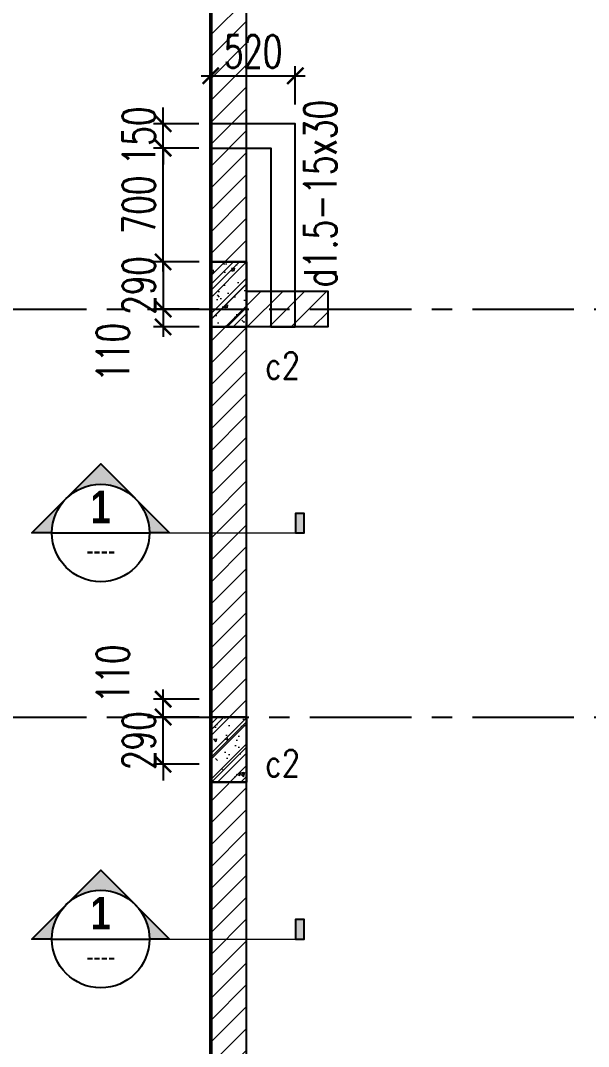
# Model space of a CAD drawing. Header units: millimetres. Extents: x -529861 to -223882, y -171969 to 61504.
# Drawn here: x -340738 to -337242, y 12007 to 18318 of the extents above; entities that cross this region are included whole.
import ezdxf
from ezdxf.enums import TextEntityAlignment as Align

# ---------------------------------------------------------------- set-up
doc = ezdxf.new("R2010")
doc.units = ezdxf.units.MM
doc.header["$LTSCALE"] = 5000
for name, pattern in [('CENTER', [2, 1.25, -0.25, 0.25, -0.25]), ('Dash', [6, 3, -3]), ('HIDDEN', [0.375, 0.25, -0.125])]:
    doc.linetypes.add(name, pattern=pattern)
doc.layers.get('Defpoints').update_dxf_attribs({"color": 143})
for name, color, linetype, lineweight in [('06- General text', 2, 'Continuous', 25), ('07- Hidden', 8, 'HIDDEN', 15), ('08- Note', 6, 'Continuous', 25), ('A-DETL-2', 1, 'Dash', 50), ('KC-COT-HATCH', 13, 'Continuous', 15), ('KC-COT-NETCAT', 2, 'Continuous', 30), ('S-Concrete', 4, 'Continuous', 25), ('S-dims', 8, 'Continuous', 18), ('S-hatch', 8, 'Continuous', 5), ('s-nomal', 32, 'Continuous', 25), ('S-text', 2, 'Continuous', 20)]:
    doc.layers.add(name, color=color, linetype=linetype, lineweight=lineweight)
for name, color, linetype in [('KC ICC-COTVACH', 3, 'Continuous'), ('KCS_AXIS', 18, 'CENTER'), ('KCS_BORDER', 3, 'Continuous')]:
    doc.layers.add(name, color=color, linetype=linetype)
doc.styles.add('Brief text', font='')
doc.styles.add('General text 1', font='')
doc.styles.add('s-text', font='vnsimli.shx', dxfattribs={"width": 0.7})
doc.styles.add('vnsimpli', font='vnsimli.shx', dxfattribs={"width": 0.65})
doc.styles.get('Brief text').set_extended_font_data('.VnHelvetInsH', bold=True)
doc.styles.get('General text 1').set_extended_font_data('.VnAvantH')
doc.dimstyles.new('1-100s', dxfattribs={"dimtxt": 200, "dimasz": 100, "dimexe": 60, "dimexo": 0, "dimgap": 50, "dimtad": 1, "dimdec": 0, "dimzin": 0, "dimdsep": 46, "dimtxsty": 's-text', "dimblk1": 'ARCHTICK', "dimblk2": 'ARCHTICK', "dimsah": 1, "dimcen": 80, "dimdle": 60, "dimclrd": 9, "dimclre": 9, "dimclrt": 2, "dimadec": 0, "dimazin": 0, "dimtfac": 0.0001, "dimtdec": 0, "dimtix": 1, "dimtmove": 1, "dimatfit": 3, "dimldrblk": 'ARCHTICK', "dimfxl": 200, "dimtolj": 1, "dimtzin": 0, "dimarcsym": 0})
pattern_1 = [(45, (173487.349945524, 123130.5743308549), (-2245.064030267288, 2245.064030267288), [])]
pattern_2 = [(45, (173487.349945524, 123130.5743308549), (-67.35192090801866, 67.35192090801866), [])]

# ---------------------------------------------------------------- blocks, each defined once
blk = doc.blocks.new('2-LUOI TRUC')
at = {"layer": 'KCS_AXIS', "ltscale": 0.1}
for p, q in [((-30105.34346586303, -46766.54382074761), (-30105.34346586303, -33447.5459575562)), ((-31495.34346586291, -39177.5459575562), (-22215.34346586291, -39177.5459575562)), ((-31495.34346586291, -41687.54595751593), (-22215.34346586291, -41687.54595751593))]:
    blk.add_line(p, q, dxfattribs=at)
blk = doc.blocks.new('*U935')
at = {"layer": 'KC-COT-HATCH'}
h = blk.add_hatch(dxfattribs=at)
h.set_pattern_fill('CHAU-02', color=256, scale=30, pattern_type=2)
h.set_pattern_definition([(49.99999999999999, (-758.4432547455838, -466.9000352710326), (215.178054780226, -18.82564049477853), [22.5, -247.5]), (355, (-758.4432547455838, -466.9000352710326), (-41.6254000839, 225.6576401100035), [18, -198]), (100.4514, (-740.5117507455836, -468.4688372710326), (173.5528145142065, 206.8318626182861), [19.122057, -210.3426336]), (46.18420000000001, (-758.4432547455838, -406.9000352710326), (320.1723145876933, -49.65570429870542), [33.75, -371.25]), (96.6356, (-731.7622312455837, -411.0380273710326), (280.398811664611, 292.2353612701325), [28.6830864, -315.5139]), (351.1842, (-758.4432547455838, -406.9000352710326), (280.3985835400882, 292.2355802775974), [27, -297]), (21, (-728.4432547455838, -421.9000352710326), (179.0721156355385, -120.7856671996016), [22.5, -247.5]), (226, (-728.4432547455838, -421.9000352710326), (201.5646367418057, -109.6619427481773), [17.99999999999997, -197.9999999999998]), (71.4514, (-713.5205848455837, -431.9655170710327), (252.066788574447, 96.75914901298572), [19.122057, -210.3426336]), (67.5, (-758.4432547455838, -466.9000352710326), (-46.77485499136161, 88.31233855207942), [0, -195.6, 0, -201, 0, -198.75]), (4.500000000000006, (-758.4432547455838, -466.9000352710326), (85.00527716362008, 114.0309565615238), [0, -114.6, 0, -191.1, 0, -75.75]), (327.5, (-825.3432547455836, -466.9000352710326), (160.1467308517227, -6.766461520313927), [0, -75, 0, -234, 0, -310.5]), (317.5, (-855.3432547455836, -466.9000352710326), (174.9558508027159, 30.03149469969532), [0, -97.5, 0, -155.4, 0, -220.5]), (315, (-758.4432547455838, -466.9000352710326), (90.15611460128481, 90.15611460128481), []), (315, (-758.4432547455838, -430.1500352710326), (90.15611460128481, 90.15611460128481), [])])
h.paths.add_polyline_path([(-110.0000000000002, 200.0000000000001), (-110.0000000000002, -199.9999999999999), (109.9999999999998, -199.9999999999999), (109.9999999999998, 200.0000000000001)])
at = {"layer": 'KC-COT-NETCAT'}
blk.add_lwpolyline([(-110.0000000000002, -199.9999999999999), (109.9999999999998, -199.9999999999999), (109.9999999999998, 200.0000000000001), (-110.0000000000002, 200.0000000000001)], close=True, dxfattribs=at)
blk = doc.blocks.new('2-MBC')
at = {"layer": 'KC ICC-COTVACH', "xscale": -1, "rotation": 180}
for p in [(5.413312464952469e-09, 6939.999999973821), (5.820766091346741e-11, 4139.999999919339)]:
    blk.add_blockref('*U935', p, dxfattribs=at)
at = {"layer": 'KCS_AXIS'}
blk.add_blockref('2-LUOI TRUC', (29995.34346586291, 46027.5459575562), dxfattribs=at)
blk = doc.blocks.new('MB giang tuong lka1')
at = {"layer": 'S-hatch', "linetype": 'ByBlock', "ltscale": 1500}
h = blk.add_hatch(dxfattribs=at)
h.set_pattern_fill('ANSI31', color=256, scale=1000)
h.set_pattern_definition(pattern_1)
h.paths.add_polyline_path([(220, -220), (6280.000000000058, -220), (6280.000000000058, -11080), (220, -11080)], flags=16)
h.paths.add_polyline_path([(0, 0), (6500.000000000058, 0), (6500.000000000058, -11300), (0, -11300)])
h = blk.add_hatch(dxfattribs=at)
h.set_pattern_fill('ANSI31', color=256, scale=1000)
h.set_pattern_definition(pattern_1)
h.paths.add_polyline_path([(220, -220), (6280.000000000058, -220), (6280.000000000058, -11080), (220, -11080)], flags=16)
h.paths.add_polyline_path([(0, 0), (6500.000000000058, 0), (6500.000000000058, -11300), (0, -11300)])
h = blk.add_hatch(dxfattribs=at)
h.set_pattern_fill('ANSI31', color=256, scale=30)
h.set_pattern_definition(pattern_2)
h.paths.add_polyline_path([(220, -220), (6280.000000000058, -220), (6280.000000000058, -11080), (220, -11080)], flags=16)
h.paths.add_polyline_path([(0, 0), (6500.000000000058, 0), (6500.000000000058, -11300), (0, -11300)])
h = blk.add_hatch(dxfattribs=at)
h.set_pattern_fill('ANSI31', color=256, scale=30)
h.set_pattern_definition(pattern_2)
h.paths.add_polyline_path([(220, -4230.000000000029), (720, -4230.000000000029), (720, -4450.000000000029), (220, -4450.000000000029)])
at = {"layer": 'S-Concrete'}
blk.add_lwpolyline([(219.9999999997672, -3350), (369.9999999997672, -3350), (369.9999999997381, -4450.000000000015), (519.9999999997381, -4450.000000000015), (519.9999999997381, -3240.000000000029), (519.9999999997381, -3200.000000000029), (0, -3200.000000000029), (0, -3350), (219.9999999997672, -3350)], dxfattribs=at)
at = {"layer": 's-nomal'}
for points in [[(0, 0), (6500.000000000058, 0), (6500.000000000058, -11300), (0, -11300)], [(220, -220), (6280.000000000058, -220), (6280.000000000058, -11080), (220, -11080)]]:
    blk.add_lwpolyline(points, close=True, dxfattribs=at)
at = {"layer": 's-nomal', "linetype": 'ByBlock', "ltscale": 1500}
blk.add_lwpolyline([(220, -4230.000000000029), (720, -4230.000000000029), (720, -4450.000000000029), (220, -4450.000000000029)], close=True, dxfattribs=at)
blk = doc.blocks.new('_ArchTick')
at = {"color": 0, "linetype": 'ByBlock', "const_width": 0.15}
blk.add_lwpolyline([(-0.5, -0.5), (0.5, 0.5)], dxfattribs=at)
blk = doc.blocks.new('*D961')
at = {"layer": 'Defpoints', "color": 0, "linetype": 'ByBlock', "ltscale": 1500, "transparency": 16777216}
for p in [(-339638.1575405505, 16833.15548842035), (-339859.8372927119, 16543.15548844651), (-339638.1575405505, 16543.15548844651)]:
    blk.add_point(p, dxfattribs=at)
at = {"layer": 'S-dims', "color": 9, "linetype": 'ByBlock', "lineweight": -2, "ltscale": 1500, "transparency": 16777216}
for p, q in [((-339859.8372927119, 16833.15548842035), (-339859.8372927119, 16933.15548842035)), ((-339638.1575405505, 16833.15548842035), (-339919.8372927119, 16833.15548842035)), ((-339859.8372927119, 16833.15548842035), (-339859.8372927119, 16543.15548844651)), ((-339638.1575405505, 16543.15548844651), (-339919.8372927119, 16543.15548844651)), ((-339859.8372927119, 16543.15548844651), (-339859.8372927119, 16443.15548844651))]:
    blk.add_line(p, q, dxfattribs=at)
at = {"layer": 'S-dims', "color": 9, "linetype": 'ByBlock', "lineweight": -2, "ltscale": 1500, "transparency": 16777216, "xscale": 100, "yscale": 100, "zscale": 100}
for p, rotation in [((-339859.8372927119, 16833.15548842035), 270), ((-339859.8372927119, 16543.15548844651), 90)]:
    blk.add_blockref('_ArchTick', p, dxfattribs=dict(at, rotation=rotation))
at = {"layer": 'S-dims', "color": 2, "linetype": 'ByBlock', "ltscale": 1500, "transparency": 16777216, "insert": (-340009.8372927119, 16688.15548843353), "char_height": 200, "attachment_point": 5, "rotation": 90, "style": 's-text'}
blk.add_mtext('\\A1;290', dxfattribs=at)
blk = doc.blocks.new('*D962')
at = {"layer": 'Defpoints', "color": 0, "linetype": 'ByBlock', "ltscale": 1500, "transparency": 16777216}
for p in [(-339638.1575405505, 16543.15548844651), (-339859.8372927122, 16433.15548842034), (-339638.1575405505, 16433.15548842034)]:
    blk.add_point(p, dxfattribs=at)
at = {"layer": 'S-dims', "color": 9, "linetype": 'ByBlock', "lineweight": -2, "ltscale": 1500, "transparency": 16777216}
for p, q in [((-339859.8372927122, 16603.15548844651), (-339859.8372927122, 16373.15548842034)), ((-339638.1575405505, 16543.15548844651), (-339919.8372927122, 16543.15548844651)), ((-339638.1575405505, 16433.15548842034), (-339919.8372927122, 16433.15548842034))]:
    blk.add_line(p, q, dxfattribs=at)
at = {"layer": 'S-dims', "color": 9, "linetype": 'ByBlock', "lineweight": -2, "ltscale": 1500, "transparency": 16777216, "xscale": 100, "yscale": 100, "zscale": 100}
for p, rotation in [((-339859.8372927122, 16543.15548844651), 90), ((-339859.8372927122, 16433.15548842034), 270)]:
    blk.add_blockref('_ArchTick', p, dxfattribs=dict(at, rotation=rotation))
at = {"layer": 'S-dims', "color": 2, "linetype": 'ByBlock', "ltscale": 1500, "transparency": 16777216, "insert": (-340169.0818356845, 16276.87797506741), "char_height": 200, "attachment_point": 5, "rotation": 90, "style": 's-text'}
blk.add_mtext('\\A1;110', dxfattribs=at)
blk = doc.blocks.new('*D963')
at = {"layer": 'Defpoints', "color": 0, "linetype": 'ByBlock', "ltscale": 1500, "transparency": 16777216}
for p in [(-339859.8372927122, 14033.15548848677), (-339638.1575405505, 14033.15548848677), (-339638.1575405505, 13743.15548851293)]:
    blk.add_point(p, dxfattribs=at)
at = {"layer": 'S-dims', "color": 9, "linetype": 'ByBlock', "lineweight": -2, "ltscale": 1500, "transparency": 16777216}
for p, q in [((-339859.8372927122, 14033.15548848677), (-339859.8372927122, 14133.15548848677)), ((-339638.1575405505, 14033.15548848677), (-339919.8372927122, 14033.15548848677)), ((-339859.8372927122, 13743.15548851293), (-339859.8372927122, 14033.15548848677)), ((-339638.1575405505, 13743.15548851293), (-339919.8372927122, 13743.15548851293)), ((-339859.8372927122, 13743.15548851293), (-339859.8372927122, 13643.15548851293))]:
    blk.add_line(p, q, dxfattribs=at)
at = {"layer": 'S-dims', "color": 9, "linetype": 'ByBlock', "lineweight": -2, "ltscale": 1500, "transparency": 16777216, "xscale": 100, "yscale": 100, "zscale": 100}
for p, rotation in [((-339859.8372927122, 14033.15548848677), 270), ((-339859.8372927122, 13743.15548851293), 90)]:
    blk.add_blockref('_ArchTick', p, dxfattribs=dict(at, rotation=rotation))
at = {"layer": 'S-dims', "color": 2, "linetype": 'ByBlock', "ltscale": 1500, "transparency": 16777216, "insert": (-340009.8372927121, 13888.15548849994), "char_height": 200, "attachment_point": 5, "rotation": 90, "style": 's-text'}
blk.add_mtext('\\A1;290', dxfattribs=at)
blk = doc.blocks.new('*D964')
at = {"layer": 'Defpoints', "color": 0, "linetype": 'ByBlock', "ltscale": 1500, "transparency": 16777216}
for p in [(-339859.8372927124, 14143.15548851294), (-339638.1575405505, 14143.15548851294), (-339638.1575405505, 14033.15548848677)]:
    blk.add_point(p, dxfattribs=at)
at = {"layer": 'S-dims', "color": 9, "linetype": 'ByBlock', "lineweight": -2, "ltscale": 1500, "transparency": 16777216}
for p, q in [((-339859.8372927124, 13973.15548848677), (-339859.8372927124, 14203.15548851294)), ((-339638.1575405505, 14143.15548851294), (-339919.8372927124, 14143.15548851294)), ((-339638.1575405505, 14033.15548848677), (-339919.8372927124, 14033.15548848677))]:
    blk.add_line(p, q, dxfattribs=at)
at = {"layer": 'S-dims', "color": 9, "linetype": 'ByBlock', "lineweight": -2, "ltscale": 1500, "transparency": 16777216, "xscale": 100, "yscale": 100, "zscale": 100}
for p, rotation in [((-339859.8372927124, 14143.15548851294), 90), ((-339859.8372927124, 14033.15548848677), 270)]:
    blk.add_blockref('_ArchTick', p, dxfattribs=dict(at, rotation=rotation))
at = {"layer": 'S-dims', "color": 2, "linetype": 'ByBlock', "ltscale": 1500, "transparency": 16777216, "insert": (-340169.0818356845, 14299.43300186586), "char_height": 200, "attachment_point": 5, "rotation": 90, "style": 's-text'}
blk.add_mtext('\\A1;110', dxfattribs=at)
blk = doc.blocks.new('*D998')
at = {"layer": 'Defpoints', "color": 0, "linetype": 'ByBlock', "ltscale": 1500, "transparency": 16777216}
for p in [(-339859.8372927122, 17533.15548836591), (-339639.9277028735, 17533.15548836591), (-339639.9277028735, 16833.15548842029)]:
    blk.add_point(p, dxfattribs=at)
at = {"layer": 'S-dims', "color": 9, "linetype": 'ByBlock', "lineweight": -2, "ltscale": 1500, "transparency": 16777216}
for p, q in [((-339859.8372927122, 16773.15548842029), (-339859.8372927122, 17593.15548836591)), ((-339639.9277028735, 17533.15548836591), (-339919.8372927122, 17533.15548836591)), ((-339639.9277028735, 16833.15548842029), (-339919.8372927122, 16833.15548842029))]:
    blk.add_line(p, q, dxfattribs=at)
at = {"layer": 'S-dims', "color": 9, "linetype": 'ByBlock', "lineweight": -2, "ltscale": 1500, "transparency": 16777216, "xscale": 100, "yscale": 100, "zscale": 100}
for p, rotation in [((-339859.8372927122, 17533.15548836591), 90), ((-339859.8372927122, 16833.15548842029), 270)]:
    blk.add_blockref('_ArchTick', p, dxfattribs=dict(at, rotation=rotation))
at = {"layer": 'S-dims', "color": 2, "linetype": 'ByBlock', "ltscale": 1500, "transparency": 16777216, "insert": (-340009.8372927121, 17183.1554883932), "char_height": 200, "attachment_point": 5, "rotation": 90, "style": 's-text'}
blk.add_mtext('\\A1;700', dxfattribs=at)
blk = doc.blocks.new('*D999')
at = {"layer": 'Defpoints', "color": 0, "linetype": 'ByBlock', "ltscale": 1500, "transparency": 16777216}
for p in [(-339859.8372927123, 17683.15548836588), (-339639.9277028735, 17683.15548836588), (-339639.9277028735, 17533.15548836591)]:
    blk.add_point(p, dxfattribs=at)
at = {"layer": 'S-dims', "color": 9, "linetype": 'ByBlock', "lineweight": -2, "ltscale": 1500, "transparency": 16777216}
for p, q in [((-339859.8372927123, 17683.15548836588), (-339859.8372927123, 17783.15548836588)), ((-339639.9277028735, 17683.15548836588), (-339919.8372927123, 17683.15548836588)), ((-339859.8372927123, 17533.15548836591), (-339859.8372927123, 17683.15548836588)), ((-339639.9277028735, 17533.15548836591), (-339919.8372927123, 17533.15548836591)), ((-339859.8372927123, 17533.15548836591), (-339859.8372927123, 17433.15548836591))]:
    blk.add_line(p, q, dxfattribs=at)
at = {"layer": 'S-dims', "color": 9, "linetype": 'ByBlock', "lineweight": -2, "ltscale": 1500, "transparency": 16777216, "xscale": 100, "yscale": 100, "zscale": 100}
for p, rotation in [((-339859.8372927123, 17683.15548836588), 270), ((-339859.8372927123, 17533.15548836591), 90)]:
    blk.add_blockref('_ArchTick', p, dxfattribs=dict(at, rotation=rotation))
at = {"layer": 'S-dims', "color": 2, "linetype": 'ByBlock', "ltscale": 1500, "transparency": 16777216, "insert": (-340009.8372927122, 17608.15548836599), "char_height": 200, "attachment_point": 5, "rotation": 90, "style": 's-text'}
blk.add_mtext('\\A1;150', dxfattribs=at)
blk = doc.blocks.new('*D1001')
at = {"layer": 'Defpoints', "color": 0, "linetype": 'ByBlock', "ltscale": 1500, "transparency": 16777216}
for p in [(-339046.7021540225, 17977.85008477937), (-339566.7021540222, 17802.09981736464), (-339046.7021540225, 17802.09981736464)]:
    blk.add_point(p, dxfattribs=at)
at = {"layer": 'S-dims', "color": 9, "linetype": 'ByBlock', "lineweight": -2, "ltscale": 1500, "transparency": 16777216}
for p, q in [((-339566.7021540222, 17802.09981736464), (-339566.7021540222, 18037.85008477937)), ((-339046.7021540225, 17802.09981736464), (-339046.7021540225, 18037.85008477937)), ((-339626.7021540222, 17977.85008477937), (-338986.7021540225, 17977.85008477937))]:
    blk.add_line(p, q, dxfattribs=at)
at = {"layer": 'S-dims', "color": 9, "linetype": 'ByBlock', "lineweight": -2, "ltscale": 1500, "transparency": 16777216, "xscale": 100, "yscale": 100, "zscale": 100, "rotation": 180}
blk.add_blockref('_ArchTick', (-339566.7021540222, 17977.85008477937), dxfattribs=at)
at = {"layer": 'S-dims', "color": 9, "linetype": 'ByBlock', "lineweight": -2, "ltscale": 1500, "transparency": 16777216, "xscale": 100, "yscale": 100, "zscale": 100}
blk.add_blockref('_ArchTick', (-339046.7021540225, 17977.85008477937), dxfattribs=at)
at = {"layer": 'S-dims', "color": 2, "linetype": 'ByBlock', "ltscale": 1500, "transparency": 16777216, "insert": (-339306.7021540224, 18127.85008477937), "char_height": 200, "attachment_point": 5, "style": 's-text'}
blk.add_mtext('\\A1;520', dxfattribs=at)
blk = doc.blocks.new('*U952')
at = {"layer": '08- Note'}
h = blk.add_hatch(color=256, dxfattribs=at)
h.paths.add_polyline_path([(7.656031923859189e-10, 8.485281374021273), (-4.242640686627834, 4.242640687167202, -0.1989123673796904), (6.095685653141761e-10, 5.999999999780815, -0.1989123673796165), (4.242640687621381, 4.242640686626697)])
h.paths.add_polyline_path([(-8.485281374030937, 3.040346311544249e-10), (-5.999999999780814, 1.457262673276138e-10, -0.1989123673800045), (-4.242640686628403, 4.242640687167202)])
h.paths.add_polyline_path([(4.242640687621381, 4.242640686626697, -0.1989123673800453), (6.000000000235563, -6.18663512250606e-10), (8.485281374484547, -7.75835007700126e-10)])
blk.add_hatch(color=256, dxfattribs=at).paths.add_polyline_path([(23.97891921378897, -1.797113567462106e-09), (25.0525435055678, -1.867803802530631e-09), (25.05254350572583, 2.399999998163622), (23.97891921394697, 2.399999998234313)])
at = {"ltscale": 500}
blk.add_line((6.00000000024011, -6.133344417327052e-10), (25.0525435055678, -1.867803802530633e-09), dxfattribs=at)
at = {"layer": '08- Note'}
blk.add_line((-6.000000000021828, 0), (6.000000000021828, 0), dxfattribs=at)
blk.add_lwpolyline([(-5.999999999780814, 1.457262673276138e-10), (-8.485281374030368, 3.040346311543875e-10), (7.656031923859936e-10, 8.48528137402241), (8.485281374485115, -7.769718760773798e-10), (6.000000000235563, -6.18663512250606e-10)], dxfattribs=at)
blk.add_lwpolyline([(23.97891921378897, -1.797113567462106e-09), (25.0525435055678, -1.867803802530631e-09), (25.05254350572583, 2.399999998163622), (23.97891921394697, 2.399999998234313)], close=True, dxfattribs=at)
blk.add_circle((0, 0), 6.000000000008123, dxfattribs=at)
at = {"layer": '06- General text', "style": 'Brief text', "width": 0.8}
blk.add_attdef('VIEW-NUMBER', text='', height=4, dxfattribs=at).set_placement((0, 0), align=Align.BOTTOM_CENTER)
at = {"layer": '06- General text', "style": 'General text 1', "width": 0.8}
blk.add_attdef('SHEET-NUMBER', text='', height=2.5, dxfattribs=at).set_placement((0, -0.8735977943960904), align=Align.TOP_CENTER)
blk = doc.blocks.new('*U953')
at = {"layer": '08- Note'}
h = blk.add_hatch(color=256, dxfattribs=at)
h.paths.add_polyline_path([(7.656031923859189e-10, 8.485281374021273), (-4.242640686627834, 4.242640687167202, -0.1989123673796904), (6.095685653141761e-10, 5.999999999780815, -0.1989123673796165), (4.242640687621381, 4.242640686626697)])
h.paths.add_polyline_path([(-8.485281374030937, 3.040346311544249e-10), (-5.999999999780814, 1.457262673276138e-10, -0.1989123673800045), (-4.242640686628403, 4.242640687167202)])
h.paths.add_polyline_path([(4.242640687621381, 4.242640686626697, -0.1989123673800453), (6.000000000235563, -6.18663512250606e-10), (8.485281374484547, -7.75835007700126e-10)])
blk.add_hatch(color=256, dxfattribs=at).paths.add_polyline_path([(23.97891921378897, -1.797113567462106e-09), (25.0525435055678, -1.867803802530631e-09), (25.05254350572583, 2.399999998163622), (23.97891921394697, 2.399999998234313)])
at = {"ltscale": 500}
blk.add_line((6.00000000024011, -6.133344417327052e-10), (25.0525435055678, -1.867803802530633e-09), dxfattribs=at)
at = {"layer": '08- Note'}
blk.add_line((-6.000000000021828, 0), (6.000000000021828, 0), dxfattribs=at)
blk.add_lwpolyline([(-5.999999999780814, 1.457262673276138e-10), (-8.485281374030368, 3.040346311543875e-10), (7.656031923859936e-10, 8.48528137402241), (8.485281374485115, -7.769718760773798e-10), (6.000000000235563, -6.18663512250606e-10)], dxfattribs=at)
blk.add_lwpolyline([(23.97891921378897, -1.797113567462106e-09), (25.0525435055678, -1.867803802530631e-09), (25.05254350572583, 2.399999998163622), (23.97891921394697, 2.399999998234313)], close=True, dxfattribs=at)
blk.add_circle((0, 0), 6.000000000008123, dxfattribs=at)
at = {"layer": '06- General text', "style": 'Brief text', "width": 0.8}
blk.add_attdef('VIEW-NUMBER', text='', height=4, dxfattribs=at).set_placement((0, 0), align=Align.BOTTOM_CENTER)
at = {"layer": '06- General text', "style": 'General text 1', "width": 0.8}
blk.add_attdef('SHEET-NUMBER', text='', height=2.5, dxfattribs=at).set_placement((0, -0.8735977943960904), align=Align.TOP_CENTER)

msp = doc.modelspace()

# ---------------------------------------------------------------- linework, layer by layer
at = {"layer": 'A-DETL-2'}
msp.add_line((-339566.7021540222, 9583.155488486827), (-339566.7021540222, 23383.15548848681), dxfattribs=at)

# ---------------------------------------------------------------- block references
at = {"layer": '07- Hidden', "xscale": 50, "yscale": 50, "zscale": 50}
for name, p in [('*U953', (-340244.0148383777, 15165.67097790402)), ('*U952', (-340244.0148383777, 12667.39442631721))]:
    msp.add_blockref(name, p, dxfattribs=at).add_auto_attribs({'VIEW-NUMBER': '1', 'SHEET-NUMBER': '----'})
at = {"layer": 'KCS_BORDER', "ltscale": 1500}
msp.add_blockref('2-MBC', (-339456.7021540221, 9693.155488446522), dxfattribs=at)
at = {"layer": 'S-Concrete'}
msp.add_blockref('MB giang tuong lka1', (-339566.7021540222, 20883.1554883659), dxfattribs=at)

# ---------------------------------------------------------------- texts
at = {"layer": 'S-text', "style": 'vnsimpli', "width": 0.7}
msp.add_text('d1.5-15x30', height=200, rotation=90, dxfattribs=at).set_placement((-338792.1852381998, 16677.02315269835))
at = {"layer": 'S-text', "style": 's-text', "width": 0.8}
for p in [(-339124.7417097956, 16113.10336742571, 7.522345590145895e-07), (-339124.7417097956, 13666.91865541733, 7.522345590145895e-07)]:
    msp.add_text('c2', height=165, dxfattribs=at).set_placement(p, align=Align.CENTER)

# ---------------------------------------------------------------- dimensions: what is measured, and where the dimension line sits
at = {"layer": 'S-dims', "linetype": 'ByBlock', "ltscale": 1500}
dim = msp.add_linear_dim(base=(-339046.7021540225, 17977.85008477937), p1=(-339566.7021540222, 17802.09981736464), p2=(-339046.7021540225, 17802.09981736464), dimstyle='1-100s', dxfattribs=at)
dim.commit()
dim.dimension.update_dxf_attribs({"geometry": '*D1001', "text_midpoint": (-339306.7021540224, 18127.85008477937)})
for base, p1, p2, angle, picture, middle in [((-339859.8372927123, 17683.15548836588), (-339639.9277028734, 17533.1554883659), (-339639.9277028734, 17683.15548836588), 90, '*D999', (-340009.8372927122, 17608.15548836599)), ((-339859.8372927122, 17533.15548836591), (-339639.9277028734, 16833.15548842029), (-339639.9277028734, 17533.1554883659), 90, '*D998', (-340009.8372927121, 17183.1554883932)), ((-339859.8372927119, 16543.15548844651), (-339638.1575405503, 16833.15548842034), (-339638.1575405503, 16543.15548844651), 90, '*D961', (-340009.8372927119, 16688.15548843353)), ((-339859.8372927122, 14033.15548848677), (-339638.1575405503, 13743.15548851292), (-339638.1575405503, 14033.15548848676), 270, '*D963', (-340009.8372927121, 13888.15548849994))]:
    dim = msp.add_linear_dim(base=base, p1=p1, p2=p2, angle=angle, dimstyle='1-100s', dxfattribs=at)
    dim.commit()
    dim.dimension.update_dxf_attribs({"geometry": picture, "text_midpoint": middle})
for base, p1, p2, angle, picture, middle in [((-339859.8372927122, 16433.15548842034), (-339638.1575405503, 16543.15548844651), (-339638.1575405503, 16433.15548842033), 90, '*D962', (-340019.0818356845, 16276.87797506741)), ((-339859.8372927124, 14143.15548851294), (-339638.1575405503, 14033.15548848676), (-339638.1575405503, 14143.15548851294), 270, '*D964', (-340019.0818356845, 14299.43300186586))]:
    dim = msp.add_linear_dim(base=base, p1=p1, p2=p2, angle=angle, dimstyle='1-100s', dxfattribs=at)
    dim.commit()
    dim.dimension.update_dxf_attribs({"geometry": picture, "text_midpoint": middle, "dimtype": 160})

doc.saveas('drawing.dxf')
